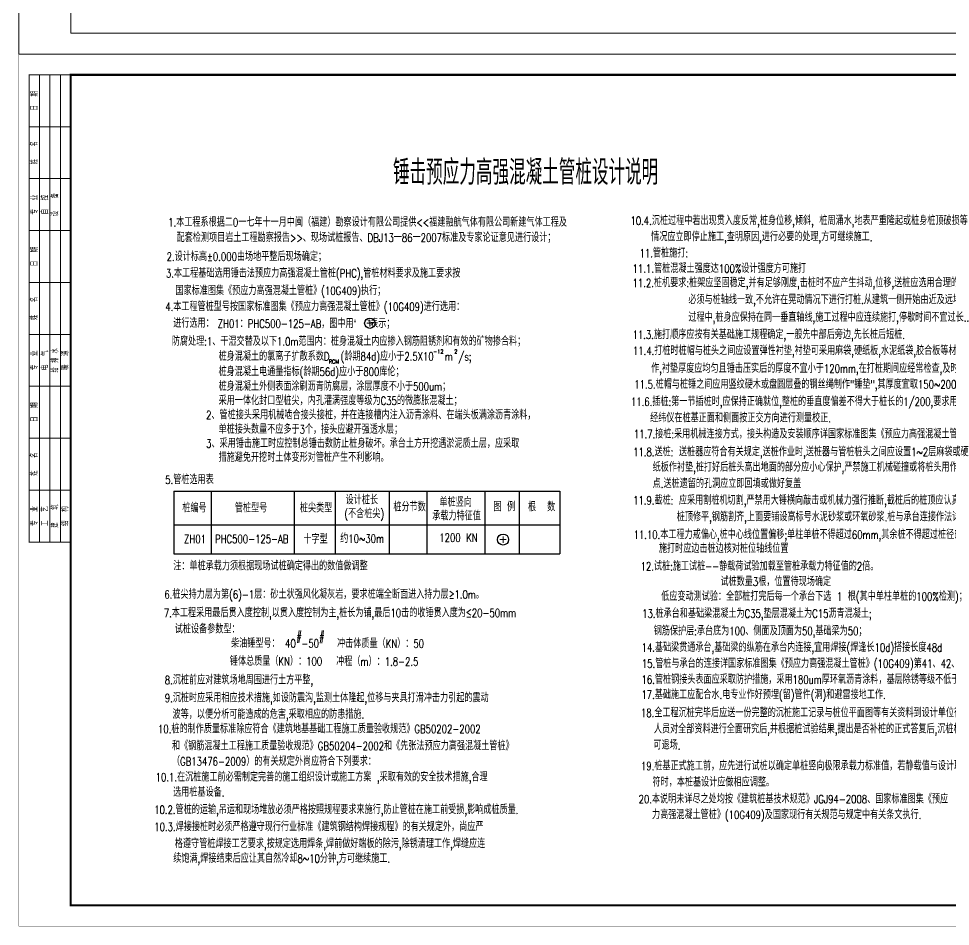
# Model space of a CAD drawing. Extents: x 959592 to 1105020, y -295412 to 379724.
# Drawn here: x 959592 to 1004450, y 224362 to 268078 of the extents above; entities that cross this region are included whole.
import ezdxf

# ---------------------------------------------------------------- set-up
doc = ezdxf.new("R2010")
doc.units = 0
doc.header["$LTSCALE"] = 1000
doc.header["$MEASUREMENT"] = 0
doc.layers.add('DIMENSION', color=3, linetype='CONTINUOUS')
doc.layers.add('S_HOLESHADE', color=7, linetype='CONTINUOUS')
doc.layers.add('FRAME', color=3, linetype='CONTINUOUS', lineweight=5)
doc.styles.add('DXFS', font='txt.shx', dxfattribs={"width": 0.65, "bigfont": 'dxfs.shx'})
doc.styles.add('FRAME', font='simhei.ttf', dxfattribs={"width": 0.7})
doc.styles.add('黑体', font='simhei.ttf', dxfattribs={"width": 0.7})

# ---------------------------------------------------------------- blocks, each defined once
blk = doc.blocks.new('BW-1067390', base_point=(-180810, -1732))
at = {"layer": 'FRAME'}
for p, q in [((-180810, 57668), (-180810, -1732)), ((-178310, 56668), (-178310, -732)), ((-178310, -732), (-97710, -732)), ((-180810, -1732), (-96710, -1732))]:
    blk.add_line(p, q, dxfattribs=at)
blk = doc.blocks.new('BW-43091906', base_point=(-152259, 7688))
at = {"layer": 'FRAME'}
h = blk.add_hatch(color=256, dxfattribs=at)
h.paths.add_polyline_path([(-97941, 46776), (-96933, 47785), (-96051, 46904), (-95871, 46904), (-97194, 48226), (-98644, 46776), (-97194, 45326), (-95744, 46776), (-96520, 46776), (-96520, 46180), (-96933, 45767)], flags=0)
edge = h.paths.add_edge_path(flags=0)
edge.add_arc((-97115, 46588), 69.1, 0, 45, ccw=False)
edge.add_line((-97046, 46588), (-97046, 46005))
edge.add_line((-97046, 46005), (-96929, 45888))
edge.add_line((-96929, 45888), (-96731, 46087))
edge.add_line((-96731, 46087), (-96731, 46698))
edge.add_arc((-96800, 46698), 69.1, 360, 405)
edge.add_line((-96751, 46746), (-97245, 47240))
edge.add_arc((-97293, 47191), 69.1, 45, 135)
edge.add_line((-97342, 47240), (-97457, 47125))
edge.add_arc((-97408, 47076), 69.1, 135, 225)
edge.add_line((-97457, 47028), (-97066, 46637))
edge = h.paths.add_edge_path(flags=0)
edge.add_arc((-96614, 47069), 192, 360, 540)
edge.add_arc((-96614, 47069), 192, 180, 360)
h.paths.add_polyline_path([(-97553, 45326), (-97455, 45326), (-98887, 46757), (-97418, 48226), (-97515, 48226), (-98984, 46757)], flags=0)
for p, q in [((-93859, 41188), (-100859, 41188)), ((-93859, 38588), (-100859, 38588)), ((-93859, 37088), (-100859, 37088)), ((-93859, 35588), (-100859, 35588)), ((-93859, 31138), (-100859, 31138)), ((-93859, 26688), (-100859, 26688)), ((-93859, 23688), (-100859, 23688)), ((-99059, 23688), (-99059, 22888)), ((-93859, 22888), (-100859, 22888)), ((-93859, 20988), (-100859, 20988)), ((-98859, 20988), (-98859, 16788)), ((-96359, 20988), (-96359, 16788)), ((-93859, 20288), (-100859, 20288)), ((-93859, 19588), (-100859, 19588)), ((-93859, 18888), (-100859, 18888)), ((-93859, 18188), (-100859, 18188)), ((-93859, 17488), (-100859, 17488)), ((-93859, 16788), (-100859, 16788)), ((-93859, 11788), (-100859, 11788)), ((-99109, 11788), (-99109, 8688)), ((-93859, 10788), (-100859, 10788)), ((-97359, 10788), (-97359, 8688)), ((-95609, 10788), (-95609, 8688)), ((-93859, 10088), (-100859, 10088)), ((-93859, 9388), (-100859, 9388))]:
    blk.add_line(p, q, dxfattribs=at)
for points, const_width in [([(-152259, 49688), (-152259, 7688), (-92859, 7688), (-92859, 49688)], 20), ([(-149759, 48688), (-149759, 8688), (-93859, 8688), (-93859, 48688)], 100)]:
    blk.add_lwpolyline(points, close=True, dxfattribs=dict(at, const_width=const_width))
at = {"layer": 'FRAME', "const_width": 50}
for points in [[(-149759, 48688), (-151759, 48688), (-151759, 26188), (-149759, 26188)], [(-100859, 48688), (-100859, 8688)]]:
    blk.add_lwpolyline(points, dxfattribs=at)
at = {"layer": 'FRAME'}
for points in [[(-151259, 26188), (-151259, 48688)], [(-150759, 26188), (-150759, 48688)], [(-150259, 26188), (-150259, 48688)], [(-149759, 46188), (-151759, 46188)], [(-149759, 43688), (-151759, 43688)], [(-149759, 41188), (-151759, 41188)], [(-149759, 38688), (-151759, 38688)], [(-149759, 36188), (-151759, 36188)], [(-149759, 33688), (-151759, 33688)], [(-149759, 31188), (-151759, 31188)], [(-149759, 28688), (-151759, 28688)]]:
    blk.add_lwpolyline(points, dxfattribs=at)
for s, insert, char_height, width, attachment_point, style in [('设计单位', (-100759, 48538), 400, 2368.14, 1, 'FRAME'), ('福建医工设计院有限公司', (-97384, 44489), 600, 9859.32, 5, 'FRAME'), ('国家住建部', (-97335, 43179), 400, 2944.75, 5, 'FRAME'), ('化工石化医药行业', (-97335, 42430), 400, 4781.36, 5, 'FRAME'), ('甲级 A135009049', (-97335, 41715), 400, 4439.66, 5, 'FRAME'), ('备  注', (-100759, 41088), 400, 1758.31, 1, 'FRAME'), ('本图未经设计院签字、盖章无效。', (-100596, 39745), 300, 6524.24, 7, '黑体'), ('施工图审查批准单位', (-100759, 38488), 400, 5412.54, 1, 'FRAME'), ('施工图审查批准书证号', (-100759, 36988), 400, 6008.14, 1, 'FRAME'), ('图纸专用章', (-100759, 35488), 400, 2928.14, 1, 'FRAME'), ('注册师执业章', (-100759, 31038), 400, 3554.58, 1, 'FRAME'), ('工程名称', (-100759, 26588), 400, 2368.14, 1, 'FRAME'), ('单项工程', (-100759, 23488), 400, 2349.15, 1, 'FRAME'), ('建设单位', (-100759, 22788), 400, 2375.25, 1, 'FRAME'), ('审   定', (-99859, 20638), 400, 2038.31, 5, 'FRAME'), ('{\\W0.65;工程负责人}', (-99859, 19938), 400, 2758.64, 5, 'FRAME'), ('{\\W0.65;专业负责人}', (-99859, 19238), 400, 2763.05, 5, 'FRAME'), ('审   核', (-99859, 18538), 400, 2052.54, 5, 'FRAME'), ('校   对', (-99859, 17838), 400, 2066.78, 5, 'FRAME'), ('设   计', (-99859, 17138), 400, 2059.66, 5, 'FRAME'), ('图  名', (-100759, 16688), 400, 1670.51, 1, 'FRAME'), ('图纸编号', (-99984, 11288), 400, 2325.42, 5, 'FRAME'), ('专  业', (-99984, 10438), 400, 1753.56, 5, 'FRAME'), ('比  例', (-96484, 10438), 400, 1677.63, 5, 'FRAME'), ('设计阶段', (-99984, 9738), 400, 2361.02, 5, 'FRAME'), ('日  期', (-96484, 9738), 400, 1618.31, 5, 'FRAME'), ('共  张', (-99984, 9038), 400, 1741.69, 5, 'FRAME'), ('第  张', (-98200, 9031), 400, 1746.44, 5, 'FRAME'), ('版  次', (-96484, 9038), 400, 1753.56, 5, 'FRAME')]:
    blk.add_mtext(s, dxfattribs=dict(at, insert=insert, char_height=char_height, width=width, attachment_point=attachment_point, style=style))
at = {"layer": 'FRAME', "char_height": 300, "attachment_point": 5, "rotation": 90, "style": 'DXFS'}
for s, insert, width in [('{\\f宋体|b0|i0|c134|p2;日\\Ftxt.shx,dxfs.shx|c134;  \\f宋体|b0|i0|c134|p2;期\\P}', (-151509, 47438), 1132.5), ('姓   名', (-151509, 44938), 1185), ('{\\f宋体|b0|i0|c134|p2;专\\Ftxt.shx,dxfs.shx|c134;  \\f宋体|b0|i0|c134|p2;业\\P}', (-151509, 42438), 1203.38), ('{\\f宋体|b0|i0|c134|p2;自\\Ftxt.shx,dxfs.shx|c134;  \\f宋体|b0|i0|c134|p2;控\\P}', (-151009, 42438), 1148.25), ('设   备', (-150509, 42438), 1227), ('{\\f宋体|b0|i0|c134|p2;日\\Ftxt.shx,dxfs.shx|c134;  \\f宋体|b0|i0|c134|p2;期\\P}', (-151509, 39938), 1132.5), ('姓   名', (-151509, 37438), 1185), ('{\\f宋体|b0|i0|c134|p2;专\\Ftxt.shx,dxfs.shx|c134;  \\f宋体|b0|i0|c134|p2;业\\P}', (-151509, 34938), 1203.38), ('{\\f宋体|b0|i0|c134|p2;电\\Ftxt.shx,dxfs.shx|c134;  \\f宋体|b0|i0|c134|p2;气\\P}', (-151009, 34938), 1182.38), ('给 排 水', (-150509, 34938), 1352.62), ('{\\f宋体|b0|i0|c134|p2;暖\\Ftxt.shx,dxfs.shx|c134;  \\f宋体|b0|i0|c134|p2;通\\P}', (-150039, 34938), 1200.75), ('{\\f宋体|b0|i0|c134|p2;日\\Ftxt.shx,dxfs.shx|c134;  \\f宋体|b0|i0|c134|p2;期\\P}', (-151509, 32438), 1132.5), ('姓   名', (-151509, 29938), 1185), ('{\\f宋体|b0|i0|c134|p2;专\\Ftxt.shx,dxfs.shx|c134;  \\f宋体|b0|i0|c134|p2;业\\P}', (-151509, 27438), 1203.38), ('{\\f宋体|b0|i0|c134|p2;工\\Ftxt.shx,dxfs.shx|c134;  \\f宋体|b0|i0|c134|p2;艺\\P}', (-151009, 27438), 1177.12), ('建   筑', (-150509, 27438), 1206), ('{\\f宋体|b0|i0|c134|p2;结\\Ftxt.shx,dxfs.shx|c134;  \\f宋体|b0|i0|c134|p2;构\\P}', (-150039, 27438), 1192.88)]:
    blk.add_mtext(s, dxfattribs=dict(at, insert=insert, width=width))
blk = doc.blocks.new('BW-11910925', base_point=(-42214.12016, 140824.72999))
at = {"layer": 'DIMENSION', "color": 1, "linetype": 'Continuous', "style": 'DXFS', "width": 0.75}
for s, height, p in [('防腐处理:1、干湿交替及以下1.0m范围内：桩身混凝土内应掺入钢筋阻锈剂和有效的矿物掺合料；', 400, (-42262.605009, 146459.56537)), ('-12', 200, (-29678.572952, 146072.876846)), ('2', 200, (-28664.791094, 146072.876846)), ('桩身混凝土的氯离子扩散系数D  (龄期84d)应小于2.5X10  m /s;', 400, (-40011.536365, 145736.605547)), ('RCM', 200, (-34709.376469, 145592.85135)), ('桩身混凝土电通量指标(龄期56d)应小于800库伦；', 400, (-40011.536365, 145000.421263)), ('桩身混凝土外侧表面涂刷沥青防腐层，涂层厚度不小于500um；', 400, (-40011.536365, 144291.102)), ('采用一体化封口型桩尖，内孔灌满强度等级为C35的微膨胀混凝土；', 400, (-40011.536365, 143603.922979)), ('2、管桩接头采用机械啮合接头接桩，并在连接槽内注入沥青涂料、在端头板满涂沥青涂料，', 400, (-40612.679445, 142914.312818)), ('单桩接头数量不应多于3个，接头应避开强透水层；', 400, (-40011.536365, 142222.117207)), ('3、采用锤击施工时应控制总锤击数防止桩身破坏。承台土方开挖遇淤泥质土层，应采取', 400, (-40612.679445, 141542.898931)), ('措施避免开挖时土体变形对管桩产生不利影响。', 400, (-40011.536365, 140869.174434))]:
    blk.add_text(s, height=height, dxfattribs=at).set_placement(p)

msp = doc.modelspace()

# ---------------------------------------------------------------- linework, layer by layer
at = {"layer": 'DIMENSION', "color": 1, "linetype": 'Continuous'}
for p, q in [((967068.586, 245323.77), (985647.428, 245323.77)), ((967068.586, 245323.77), (967068.586, 242304.548)), ((968859.045, 245323.77), (968859.045, 242304.548)), ((972849.308, 245323.77), (972849.308, 242304.548)), ((974834.234, 245323.77), (974834.234, 242304.548)), ((977426.234, 245323.77), (977426.234, 242304.548)), ((979240.571, 245323.77), (979240.571, 242304.548)), ((982032.051, 245323.77), (982032.051, 242304.548)), ((983695.962, 245323.77), (983695.962, 242304.548)), ((985647.428, 245323.77), (985647.428, 242304.548)), ((967068.586, 243698.035), (985647.428, 243698.035)), ((967068.586, 242304.548), (985647.428, 242304.548))]:
    msp.add_line(p, q, dxfattribs=at)
at = {"layer": 'DIMENSION', "color": 1, "linetype": 'Continuous', "const_width": 53.333}
for points in [[(976500.147, 253569.745), (976500.147, 253249.745)], [(976340.147, 253409.745), (976660.147, 253409.745)], [(982916.389, 243150.746), (982916.389, 242830.746)], [(982756.389, 242990.746), (983076.389, 242990.746)]]:
    msp.add_lwpolyline(points, dxfattribs=at)
at = {"layer": 'DIMENSION', "color": 1, "linetype": 'Continuous'}
for centre, radius in [((976500.147, 253409.745), 250), ((982916.389, 242990.746), 266.667)]:
    msp.add_circle(centre, radius, dxfattribs=at)

# ---------------------------------------------------------------- block references
at = {"layer": 'DIMENSION'}
for name, p in [('BW-43091906', (959601.634, 224371.777)), ('BW-11910925', (967016.107, 246695.46))]:
    msp.add_blockref(name, p, dxfattribs=at)
at = {"layer": 'S_HOLESHADE'}
msp.add_blockref('BW-1067390', (959601.634, 266371.777), dxfattribs=at)

# ---------------------------------------------------------------- texts
at = {"layer": 'DIMENSION', "style": 'DXFS', "width": 0.7}
msp.add_text('锤击预应力高强混凝土管桩设计说明', height=1200, dxfattribs=at).set_placement((977617.09, 260076.235))
at = {"layer": 'DIMENSION', "color": 1, "linetype": 'Continuous', "style": 'DXFS', "width": 0.75}
for s, p in [('1.本工程系根据二0一七年十一月中闽（福建）勘察设计有限公司提供<<福建融航气体有限公司新建气体工程及', (966790.292, 258066.644)), ('配套检测项目岩土工程勘察报告>>、现场试桩报告、DBJ13一86一2007标准及专家论证意见进行设计；', (967195.062, 257325.748)), ('进行选用：', (967035.403, 253203.566)), ('ZH01：PHC500-125-AB，图中用“  ”表示；', (969179.003, 253185.071)), ('设计桩长', (975333.187, 244692.91)), ('单桩竖向', (979853.21, 244583.429)), ('桩编号', (967472.769, 244300.133)), ('管桩型号', (970002.836, 244300.133)), ('桩尖类型', (973131.761, 244301.658)), ('(不含桩尖)', (975272.581, 244028.569)), ('桩分节数', (977634.369, 244350.939)), ('图 例', (982452.71, 244362.816)), ('根  数', (984115.439, 244355.396)), ('承载力特征值', (979505.401, 243921.589)), ('ZH01', (967556.925, 242817.295)), ('PHC500-125-AB', (969046.431, 242817.295)), ('十字型', (973302.534, 242802.073)), ('约10~30m', (975071.938, 242831.297)), ('1200 KN', (979844.824, 242880.487)), ('注：单桩承载力须根据现场试桩确定得出的数值做调整', (967035.966, 241511.672)), ('6.桩尖持力层为第(6)-1层：砂土状强风化凝灰岩，要求桩端全断面进入持力层≥1.0m。', (966608.415, 240144.715)), ('13.桩承台和基础梁混凝土为C35,垫层混凝土为C15沥青混凝土; ', (989610.208, 239223.453)), ('钢筋保护层:承台底为100、侧面及顶面为50,基础梁为50；', (990168.186, 238384.703))]:
    msp.add_text(s, height=400, dxfattribs=at).set_placement(p)
at = {"layer": 'DIMENSION', "linetype": 'Continuous', "style": 'DXFS', "width": 0.75}
for s, p in [('10.4.沉桩过程中若出现贯入度反常,桩身位移,倾斜, 桩周涌水,地表严重隆起或桩身桩顶破损等', (989049.25, 258141.275)), ('情况应立即停止施工,查明原因,进行必要的处理,方可继续施工.', (990045.767, 257365.304)), ('2.设计标高%%p0.000由场地平整后现场确定；  ', (966716.484, 256411.365)), ('11.管桩施打:', (989487.389, 256580.112)), ('11.1.管桩混凝土强度达100%设计强度方可施打', (989155.962, 255841.184)), ('3.本工程基础选用锤击法预应力高强混凝土管桩(PHC),管桩材料要求及施工要求按', (966684.594, 255613.569)), ('国家标准图集《预应力高强混凝土管桩》(10G409)执行；', (967140.601, 254769.778)), ('11.2.桩机要求:桩架应坚固稳定,并有足够刚度,击桩时不应产生抖动,位移,送桩应选用合理的送桩器,送桩轴线', (989151.467, 255150.761)), ('4.本工程管桩型号按国家标准图集《预应力高强混凝土管桩》(10G409)进行选用：', (966651.331, 254001.911)), ('必须与桩轴线一致,不允许在晃动情况下进行打桩.从建筑一侧开始由近及远地进行;在整个沉桩', (991835.282, 254334.39)), ('过程中,桩身应保持在同一垂直轴线,施工过程中应连续施打,停歇时间不宜过长..', (991837.637, 253484.056)), ('11.3.施打顺序应按有关基础施工规程确定,一般先中部后旁边,先长桩后短桩.', (989148.937, 252656.232)), ('11.4.打桩时桩帽与桩头之间应设置弹性衬垫,衬垫可采用麻袋,硬纸板,水泥纸袋,胶合板等材料制', (989164.064, 251880.017)), ('作,衬垫厚度应均匀且锤击压实后的厚度不宜小于120mm,在打桩期间应经常检查,及时更换或补充.', (990043.968, 251026.119)), ('11.5.桩帽与桩锤之间应用竖纹硬木或盘圆层叠的钢丝绳制作"锤垫",其厚度宜取150~200mm', (989230.582, 250259.547)), ('11.6.插桩:第一节插桩时,应保持正确就位,整桩的垂直度偏差不得大于桩长的1/200,要求用两台', (989072.262, 249428.852)), ('经纬仪在桩基正面和侧面按正交方向进行测量校正.', (989994.396, 248641.616)), ('11.7.接桩:采用机械连接方式，接头构造及安装顺序详国家标准图集《预应力高强混凝土管桩》(10G409)', (989209.735, 247867.638)), ('11.8.送桩: 送桩器应符合有关规定,送桩作业时,送桩器与管桩桩头之间应设置1~2层麻袋或硬', (989177.254, 247008.234)), ('纸板作衬垫,桩打好后桩头高出地面的部分应小心保护,严禁施工机械碰撞或将桩头用作拉锚', (990117.059, 246268.185)), ('5.管桩选用表', (966649.022, 245666.494)), ('点.送桩遗留的孔洞应立即回填或做好复盖', (990119.335, 245482.388)), ('11.9.截桩: 应采用割桩机切割,严禁用大锤横向敲击或机械力强行推断,截桩后的桩顶应认真处理,', (989177.254, 244675.423)), ('桩顶修平,钢筋割齐,上面要铺设高标号水泥砂浆或环氧砂浆.桩与承台连接作法详大样图.', (991277.779, 243876.1)), ('11.10.本工程力戒偏心,桩中心线位置偏移;单柱单桩不得超过60mm,其余桩不得超过桩径的1/4', (989196.838, 243024.424)), ('施打时应边击桩边核对桩位轴线位置', (990417.982, 242355.751)), ('12.试桩:施工试桩--静载荷试验加载至管桩承载力特征值的2倍。', (989536.696, 241500.731)), ('试桩数量3根，位置待现场确定', (993380.803, 240760.923)), ('低应变动测试验：全部桩打完后每一个承台下选 1 根(其中单柱单桩的100%检测)；', (990529.678, 240046.889)), ('7.本工程采用最后贯入度控制,以贯入度控制为主,桩长为铺,最后10击的收锤贯入度为≤20-50mm', (966580.894, 239255.919)), ('试桩设备参数型：', (967108.664, 238473.306)), ('柴油锤型号： 40 -50', (969816.731, 237787.447)), ('#', (972958.799, 238142.356)), ('#', (974058.433, 238142.06)), ('冲击体质量（KN）：50', (974923.865, 237778.396)), ('14.基础梁贯通承台,基础梁的纵筋在承台内连接,宜用焊接(焊逢长10d)搭接长度48d', (989581.548, 237590.197)), ('锤体总质量（KN）：100', (969760.584, 236922.843)), ('冲程（m）：1.8-2.5', (974881.844, 236913.326)), ('15.管桩与承台的连接详国家标准图集《预应力高强混凝土管桩》(10G409)第41、42、43页', (989595.035, 236816.512)), ('8.沉桩前应对建筑场地周围进行土方平整,', (966628.354, 236019.881)), ('16.管桩钢接头表面应采取防护措施，采用180um厚环氧沥青涂料，基层除锈等级不低于St3；', (989582.316, 236047.252)), ('9.沉桩时应采用相应技术措施,如设防震沟,监测土体隆起,位移与夹具打滑冲击力引起的震动', (966628.354, 235160.345)), ('17.基础施工应配合水.电专业作好预埋(留)管件(洞)和避雷接地工作.', (989575.316, 235315.322)), ('波等，以便分析可能造成的危害,采取相应的防患措施.', (967001.782, 234366.481)), ('18.全工程沉桩完毕后应送一份完整的沉桩施工记录与桩位平面图等有关资料到设计单位待设计', (989553.838, 234442.808)), ('10.桩的制作质量标准除应符合《建筑地基基础工程施工质量验收规范》GB50202-2002', (966303.794, 233666.019)), ('人员对全部资料进行全面研究后,并根据桩试验结果,提出是否补桩的正式答复后,沉桩机械方', (990175.071, 233664.066)), ('和《钢筋混凝土工程施工质量验收规范》GB50204-2002和《先张法预应力高强混凝土管桩》', (966974.161, 232847.031)), ('可退场.', (990155.525, 232884.545)), ('（GB13476-2009）的有关规定外尚应符合下列要求：', (966974.161, 232102.856)), ('19.桩基正式施工前，应先进行试桩以确定单桩竖向极限承载力标准值，若静载值与设计取值不', (989553.838, 231884.537)), ('10.1.在沉桩施工前必需制定完善的施工组织设计或施工方案 ,采取有效的安全技术措施,合理', (966188.421, 231345.778)), ('符时，本桩基设计应做相应调整。', (990110.417, 231102.77)), ('选用桩基设备.', (967029.833, 230616.889)), ('20.本说明未详尽之处均按《建筑桩基技术规范》JGJ94-2008、国家标准图集《预应', (989439.642, 230288.277)), ('10.2.管桩的运输,吊运和现场堆放必须严格按照规程要求来施行,防止管桩在施工前受损,影响成桩质量.', (966119.543, 229777.448)), ('力高强混凝土管桩》(10G409)及国家现行有关规范与规定中有关条文执行.', (990086.642, 229532.94)), ('10.3.焊接接桩时必须严格遵守现行行业标准《建筑钢结构焊接规程》的有关规定外，尚应严', (966122.83, 228952.556)), ('格遵守管桩焊接工艺要求,按规定选用焊条,焊前做好端板的除污,除锈清理工作,焊缝应连', (967112.75, 228142.205)), ('续饱满,焊接结束后应让其自然冷却8~10分钟,方可继续施工.', (967037.149, 227428.818))]:
    msp.add_text(s, height=400, dxfattribs=at).set_placement(p)

doc.saveas('drawing.dxf')
